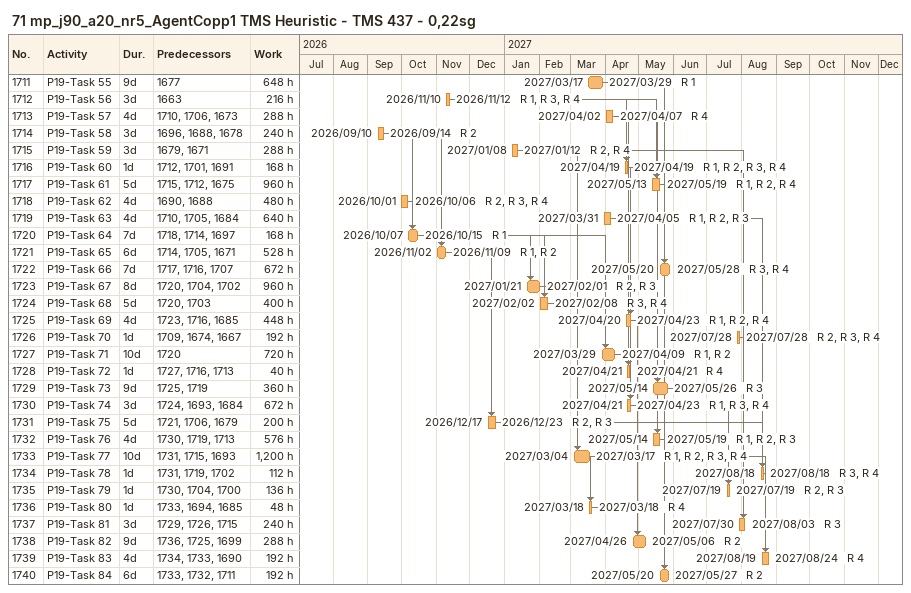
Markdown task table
71 mp_j90_a20_nr5_AgentCopp1 TMS Heuristic - TMS 437 - 0,22sg

| ID | Task | Duration | Start | Finish | Predecessors | Resources | Work (h) |
|---|---|---|---|---|---|---|---|
| 1711 | P19-Task 55 | 9d | 2027-03-17 | 2027-03-29 | 1677 | R 1 | 648 |
| 1712 | P19-Task 56 | 3d | 2026-11-10 | 2026-11-12 | 1663 | R 1, R 3, R 4 | 216 |
| 1713 | P19-Task 57 | 4d | 2027-04-02 | 2027-04-07 | 1710, 1706, 1673 | R 4 | 288 |
| 1714 | P19-Task 58 | 3d | 2026-09-10 | 2026-09-14 | 1696, 1688, 1678 | R 2 | 240 |
| 1715 | P19-Task 59 | 3d | 2027-01-08 | 2027-01-12 | 1679, 1671 | R 2, R 4 | 288 |
| 1716 | P19-Task 60 | 1d | 2027-04-19 | 2027-04-19 | 1712, 1701, 1691 | R 1, R 2, R 3, R 4 | 168 |
| 1717 | P19-Task 61 | 5d | 2027-05-13 | 2027-05-19 | 1715, 1712, 1675 | R 1, R 2, R 4 | 960 |
| 1718 | P19-Task 62 | 4d | 2026-10-01 | 2026-10-06 | 1690, 1688 | R 2, R 3, R 4 | 480 |
| 1719 | P19-Task 63 | 4d | 2027-03-31 | 2027-04-05 | 1710, 1705, 1684 | R 1, R 2, R 3 | 640 |
| 1720 | P19-Task 64 | 7d | 2026-10-07 | 2026-10-15 | 1718, 1714, 1697 | R 1 | 168 |
| 1721 | P19-Task 65 | 6d | 2026-11-02 | 2026-11-09 | 1714, 1705, 1671 | R 1, R 2 | 528 |
| 1722 | P19-Task 66 | 7d | 2027-05-20 | 2027-05-28 | 1717, 1716, 1707 | R 3, R 4 | 672 |
| 1723 | P19-Task 67 | 8d | 2027-01-21 | 2027-02-01 | 1720, 1704, 1702 | R 2, R 3 | 960 |
| 1724 | P19-Task 68 | 5d | 2027-02-02 | 2027-02-08 | 1720, 1703 | R 3, R 4 | 400 |
| 1725 | P19-Task 69 | 4d | 2027-04-20 | 2027-04-23 | 1723, 1716, 1685 | R 1, R 2, R 4 | 448 |
| 1726 | P19-Task 70 | 1d | 2027-07-28 | 2027-07-28 | 1709, 1674, 1667 | R 2, R 3, R 4 | 192 |
| 1727 | P19-Task 71 | 10d | 2027-03-29 | 2027-04-09 | 1720 | R 1, R 2 | 720 |
| 1728 | P19-Task 72 | 1d | 2027-04-21 | 2027-04-21 | 1727, 1716, 1713 | R 4 | 40 |
| 1729 | P19-Task 73 | 9d | 2027-05-14 | 2027-05-26 | 1725, 1719 | R 3 | 360 |
| 1730 | P19-Task 74 | 3d | 2027-04-21 | 2027-04-23 | 1724, 1693, 1684 | R 1, R 3, R 4 | 672 |
| 1731 | P19-Task 75 | 5d | 2026-12-17 | 2026-12-23 | 1721, 1706, 1679 | R 2, R 3 | 200 |
| 1732 | P19-Task 76 | 4d | 2027-05-14 | 2027-05-19 | 1730, 1719, 1713 | R 1, R 2, R 3 | 576 |
| 1733 | P19-Task 77 | 10d | 2027-03-04 | 2027-03-17 | 1731, 1715, 1693 | R 1, R 2, R 3, R 4 | 1200 |
| 1734 | P19-Task 78 | 1d | 2027-08-18 | 2027-08-18 | 1731, 1719, 1702 | R 3, R 4 | 112 |
| 1735 | P19-Task 79 | 1d | 2027-07-19 | 2027-07-19 | 1730, 1704, 1700 | R 2, R 3 | 136 |
| 1736 | P19-Task 80 | 1d | 2027-03-18 | 2027-03-18 | 1733, 1694, 1685 | R 4 | 48 |
| 1737 | P19-Task 81 | 3d | 2027-07-30 | 2027-08-03 | 1729, 1726, 1715 | R 3 | 240 |
| 1738 | P19-Task 82 | 9d | 2027-04-26 | 2027-05-06 | 1736, 1725, 1699 | R 2 | 288 |
| 1739 | P19-Task 83 | 4d | 2027-08-19 | 2027-08-24 | 1734, 1733, 1690 | R 4 | 192 |
| 1740 | P19-Task 84 | 6d | 2027-05-20 | 2027-05-27 | 1733, 1732, 1711 | R 2 | 192 |
